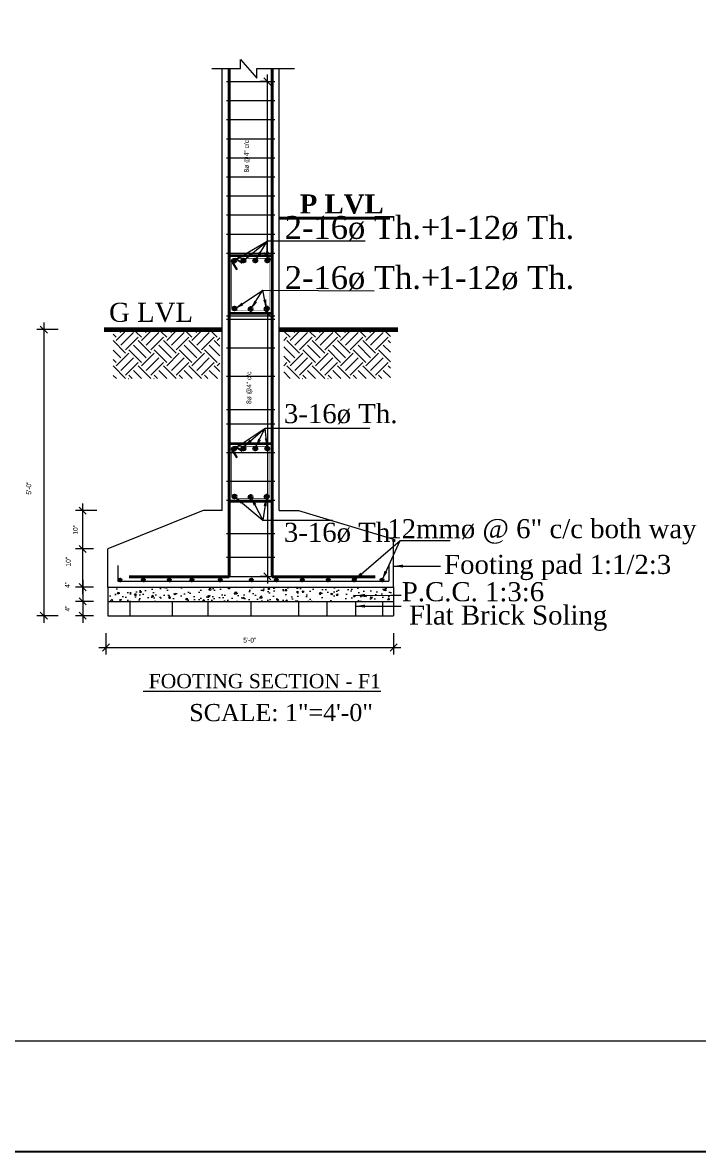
# Model space of a CAD drawing. Header units: inches. Extents: x 85856 to 287200, y -126184 to 75211.
# Drawn here: x 186746.1 to 187029.8, y -25651.7 to -25177.9 of the extents above; entities that cross this region are included whole.
import ezdxf

# ---------------------------------------------------------------- set-up
doc = ezdxf.new("R2010")
doc.units = ezdxf.units.IN
doc.header["$LTSCALE"] = 0.5
doc.header["$MEASUREMENT"] = 0
doc.header["$PDMODE"] = 66
doc.layers.add('column', color=4, linetype='Continuous')
for name, color, linetype, lineweight in [('DIM_LINE', 173, 'Continuous', 20), ('ELE1', 3, 'Continuous', 9), ('HACTH', 253, 'Continuous', 9), ('hatch', 9, 'Continuous', 5), ('ST-REINFOR', 201, 'Continuous', 40), ('STIRRUPS', 14, 'Continuous', 18), ('TEXT', 220, 'Continuous', 9), ('TRENCH', 1, 'Continuous', 35), ('WALL ELV', 20, 'Continuous', 20), ('WALL SEC', 2, 'Continuous', 35)]:
    doc.layers.add(name, color=color, linetype=linetype, lineweight=lineweight)
doc.styles.add('Lettring Text', font='arial.ttf')
doc.styles.add('NIR', font='COPRGTL.TTF')
doc.styles.add('ordinary', font='arial.ttf')
doc.styles.add('TIMES 48', font='times.ttf', dxfattribs={"height": 4})
doc.dimstyles.new('Copy of Standard', dxfattribs={"dimtxt": 6, "dimasz": 2.875, "dimexe": 2, "dimexo": 4, "dimgap": 2, "dimtad": 1, "dimdec": 0, "dimrnd": 1, "dimzin": 0, "dimdsep": 46, "dimlunit": 4, "dimtxsty": 'Lettring Text', "dimcen": 0.1, "dimclrd": 7, "dimclre": 7, "dimclrt": 7, "dimazin": 0, "dimtfac": 0.645, "dimtdec": 0, "dimtmove": 1, "dimatfit": 0, "dimfxl": 3, "dimfxlon": 1, "dimtfillclr": 256, "dimtolj": 1, "dimtzin": 0, "dimlwd": -1, "dimlwe": -1, "dimarcsym": 2})
doc.dimstyles.new('nir 48', dxfattribs={"dimscale": 0.5, "dimtxt": 24, "dimasz": 3, "dimexe": 3, "dimexo": 6, "dimgap": 2, "dimtad": 3, "dimdec": 0, "dimzin": 3, "dimlunit": 4, "dimtxsty": 'NIR', "dimblk": 'OBLIQUE', "dimcen": 2.5, "dimdle": 3, "dimclrt": 3, "dimadec": 0, "dimazin": 0, "dimtfac": 1, "dimtdec": 0, "dimtmove": 2, "dimatfit": 3, "dimfxl": 1, "dimarcsym": 0})

# ---------------------------------------------------------------- blocks, each defined once
blk = doc.blocks.new('_OBLIQUE')
at = {"color": 0, "linetype": 'ByBlock'}
blk.add_line((-0.5, -0.5), (0.5, 0.5), dxfattribs=at)
blk = doc.blocks.new('*D1129')
at = {"layer": 'Defpoints', "color": 0, "transparency": 16777216}
for p in [(83887.26, -112875.78), (83882, -112878.78), (83887.26, -112878.78)]:
    blk.add_point(p, dxfattribs=at)
at = {"layer": 'DIM_LINE', "color": 0, "linetype": 'ByBlock', "lineweight": -2, "transparency": 16777216}
blk.add_line((83882, -112874.28), (83882, -112880.28), dxfattribs=at)
at = {"layer": 'DIM_LINE', "color": 0, "lineweight": -2, "transparency": 16777216}
for p, q in [((83884.26, -112875.78), (83880.5, -112875.78)), ((83884.26, -112878.78), (83880.5, -112878.78))]:
    blk.add_line(p, q, dxfattribs=at)
at = {"layer": 'DIM_LINE', "color": 0, "lineweight": -2, "transparency": 16777216, "xscale": 1.5, "yscale": 1.5, "zscale": 1.5}
for p, rotation in [((83882, -112875.78), 90), ((83882, -112878.78), 270)]:
    blk.add_blockref('_OBLIQUE', p, dxfattribs=dict(at, rotation=rotation))
at = {"layer": 'DIM_LINE', "color": 3, "transparency": 16777216, "insert": (83878.75, -112875.31), "char_height": 1, "attachment_point": 5, "rotation": 90, "style": 'NIR'}
blk.add_mtext('4"', dxfattribs=at)
blk = doc.blocks.new('*D1130')
at = {"layer": 'Defpoints', "color": 0, "transparency": 16777216}
for p in [(83886.44, -112821.73), (83873.84, -112881.78), (83881.5, -112881.78)]:
    blk.add_point(p, dxfattribs=at)
at = {"layer": 'DIM_LINE', "color": 0, "linetype": 'ByBlock', "lineweight": -2, "transparency": 16777216}
blk.add_line((83873.84, -112820.23), (83873.84, -112883.28), dxfattribs=at)
at = {"layer": 'DIM_LINE', "color": 0, "lineweight": -2, "transparency": 16777216}
for p, q in [((83876.84, -112821.73), (83872.34, -112821.73)), ((83876.84, -112881.78), (83872.34, -112881.78))]:
    blk.add_line(p, q, dxfattribs=at)
at = {"layer": 'DIM_LINE', "color": 0, "lineweight": -2, "transparency": 16777216, "xscale": 1.5, "yscale": 1.5, "zscale": 1.5}
for p, rotation in [((83873.84, -112821.73), 90), ((83873.84, -112881.78), 270)]:
    blk.add_blockref('_OBLIQUE', p, dxfattribs=dict(at, rotation=rotation))
at = {"layer": 'DIM_LINE', "color": 3, "transparency": 16777216, "insert": (83870.7, -112855), "char_height": 1, "attachment_point": 5, "rotation": 90, "style": 'NIR'}
blk.add_mtext('5\'-0"', dxfattribs=at)
blk = doc.blocks.new('*D1146')
at = {"layer": 'Defpoints', "color": 0, "transparency": 16777216}
for p in [(83882, -112867.78), (83887.26, -112867.78), (83887.26, -112875.78)]:
    blk.add_point(p, dxfattribs=at)
at = {"layer": 'DIM_LINE', "color": 0, "linetype": 'ByBlock', "lineweight": -2, "transparency": 16777216}
blk.add_line((83882, -112877.28), (83882, -112866.28), dxfattribs=at)
at = {"layer": 'DIM_LINE', "color": 0, "lineweight": -2, "transparency": 16777216}
for p, q in [((83884.26, -112867.78), (83880.5, -112867.78)), ((83884.26, -112875.78), (83880.5, -112875.78))]:
    blk.add_line(p, q, dxfattribs=at)
at = {"layer": 'DIM_LINE', "color": 0, "lineweight": -2, "transparency": 16777216, "xscale": 1.5, "yscale": 1.5, "zscale": 1.5}
for p, rotation in [((83882, -112867.78), 90), ((83882, -112875.78), 270)]:
    blk.add_blockref('_OBLIQUE', p, dxfattribs=dict(at, rotation=rotation))
at = {"layer": 'DIM_LINE', "color": 3, "transparency": 16777216, "insert": (83878.96, -112870.44), "char_height": 1, "attachment_point": 5, "rotation": 90, "style": 'NIR'}
blk.add_mtext('10"', dxfattribs=at)
blk = doc.blocks.new('*D1133')
at = {"layer": 'Defpoints', "color": 0, "transparency": 16777216}
for p in [(83887.26, -112878.78), (83882, -112881.78), (83887.26, -112881.78)]:
    blk.add_point(p, dxfattribs=at)
at = {"layer": 'DIM_LINE', "color": 0, "linetype": 'ByBlock', "lineweight": -2, "transparency": 16777216}
blk.add_line((83882, -112877.28), (83882, -112883.28), dxfattribs=at)
at = {"layer": 'DIM_LINE', "color": 0, "lineweight": -2, "transparency": 16777216}
for p, q in [((83884.26, -112878.78), (83880.5, -112878.78)), ((83884.26, -112881.78), (83880.5, -112881.78))]:
    blk.add_line(p, q, dxfattribs=at)
at = {"layer": 'DIM_LINE', "color": 0, "lineweight": -2, "transparency": 16777216, "xscale": 1.5, "yscale": 1.5, "zscale": 1.5}
for p, rotation in [((83882, -112878.78), 90), ((83882, -112881.78), 270)]:
    blk.add_blockref('_OBLIQUE', p, dxfattribs=dict(at, rotation=rotation))
at = {"layer": 'DIM_LINE', "color": 3, "transparency": 16777216, "insert": (83878.79, -112880.28), "char_height": 1, "attachment_point": 5, "rotation": 90, "style": 'NIR'}
blk.add_mtext('4"', dxfattribs=at)
blk = doc.blocks.new('*D1134')
at = {"layer": 'Defpoints', "color": 0, "transparency": 16777216}
for p in [(83920.76, -112818.28), (83920.76, -112873.53), (83921.43, -112873.53)]:
    blk.add_point(p, dxfattribs=at)
at = {"layer": 'DIM_LINE', "color": 0, "lineweight": -2, "transparency": 16777216}
for p, q in [((83920.76, -112818.28), (83919.26, -112818.28)), ((83920.76, -112873.53), (83919.26, -112873.53))]:
    blk.add_line(p, q, dxfattribs=at)
at = {"layer": 'DIM_LINE', "color": 0, "linetype": 'ByBlock', "lineweight": -2, "transparency": 16777216}
blk.add_line((83920.76, -112816.78), (83920.76, -112875.03), dxfattribs=at)
at = {"layer": 'DIM_LINE', "color": 0, "lineweight": -2, "transparency": 16777216, "xscale": 1.5, "yscale": 1.5, "zscale": 1.5}
for p, rotation in [((83920.76, -112818.28), 90), ((83920.76, -112873.53), 270)]:
    blk.add_blockref('_OBLIQUE', p, dxfattribs=dict(at, rotation=rotation))
at = {"layer": 'DIM_LINE', "color": 3, "transparency": 16777216, "insert": (83916.98, -112833.94), "char_height": 1, "attachment_point": 5, "rotation": 90, "style": 'NIR'}
blk.add_mtext('8ø @4" c/c', dxfattribs=at)
blk = doc.blocks.new('*D1135')
at = {"layer": 'Defpoints', "color": 0, "transparency": 16777216}
for p in [(83922.32, -112769.67), (83920.74, -112806.28), (83920.98, -112806.28)]:
    blk.add_point(p, dxfattribs=at)
at = {"layer": 'DIM_LINE', "color": 0, "linetype": 'ByBlock', "lineweight": -2, "transparency": 16777216}
blk.add_line((83920.74, -112768.17), (83920.74, -112807.78), dxfattribs=at)
at = {"layer": 'DIM_LINE', "color": 0, "lineweight": -2, "transparency": 16777216}
for p, q in [((83920.74, -112769.67), (83919.24, -112769.67)), ((83920.74, -112806.28), (83919.24, -112806.28))]:
    blk.add_line(p, q, dxfattribs=at)
at = {"layer": 'DIM_LINE', "color": 0, "lineweight": -2, "transparency": 16777216, "xscale": 1.5, "yscale": 1.5, "zscale": 1.5}
for p, rotation in [((83920.74, -112769.67), 90), ((83920.74, -112806.28), 270)]:
    blk.add_blockref('_OBLIQUE', p, dxfattribs=dict(at, rotation=rotation))
at = {"layer": 'DIM_LINE', "color": 3, "transparency": 16777216, "insert": (83916.48, -112785.35), "char_height": 1, "attachment_point": 5, "rotation": 90, "style": 'NIR'}
blk.add_mtext('8ø @4" c/c', dxfattribs=at)
blk = doc.blocks.new('*D1147')
at = {"layer": 'Defpoints', "color": 0, "transparency": 16777216}
for p in [(83882, -112859.73), (83907.26, -112859.73), (83887.26, -112867.78)]:
    blk.add_point(p, dxfattribs=at)
at = {"layer": 'DIM_LINE', "color": 0, "linetype": 'ByBlock', "lineweight": -2, "transparency": 16777216}
blk.add_line((83882, -112869.28), (83882, -112858.23), dxfattribs=at)
at = {"layer": 'DIM_LINE', "color": 0, "lineweight": -2, "transparency": 16777216}
for p, q in [((83885, -112859.73), (83880.5, -112859.73)), ((83884.26, -112867.78), (83880.5, -112867.78))]:
    blk.add_line(p, q, dxfattribs=at)
at = {"layer": 'DIM_LINE', "color": 0, "lineweight": -2, "transparency": 16777216, "xscale": 1.5, "yscale": 1.5, "zscale": 1.5}
for p, rotation in [((83882, -112859.73), 90), ((83882, -112867.78), 270)]:
    blk.add_blockref('_OBLIQUE', p, dxfattribs=dict(at, rotation=rotation))
at = {"layer": 'DIM_LINE', "color": 3, "transparency": 16777216, "insert": (83880.48, -112863.75), "char_height": 1, "attachment_point": 5, "rotation": 90, "style": 'NIR'}
blk.add_mtext('10"', dxfattribs=at)
blk = doc.blocks.new('*D1136')
at = {"layer": 'Defpoints', "color": 0, "transparency": 16777216}
for p in [(83886.88, -112881.78), (83947.26, -112881.78), (83947.26, -112888.46)]:
    blk.add_point(p, dxfattribs=at)
at = {"layer": 'DIM_LINE', "color": 0, "lineweight": -2, "transparency": 16777216}
for p, q in [((83886.88, -112885.46), (83886.88, -112889.96)), ((83947.26, -112885.46), (83947.26, -112889.96))]:
    blk.add_line(p, q, dxfattribs=at)
at = {"layer": 'DIM_LINE', "color": 0, "linetype": 'ByBlock', "lineweight": -2, "transparency": 16777216}
blk.add_line((83885.38, -112888.46), (83948.76, -112888.46), dxfattribs=at)
at = {"layer": 'DIM_LINE', "color": 0, "lineweight": -2, "transparency": 16777216, "xscale": 1.5, "yscale": 1.5, "zscale": 1.5, "rotation": 180}
blk.add_blockref('_OBLIQUE', (83886.88, -112888.46), dxfattribs=at)
at = {"layer": 'DIM_LINE', "color": 0, "lineweight": -2, "transparency": 16777216, "xscale": 1.5, "yscale": 1.5, "zscale": 1.5}
blk.add_blockref('_OBLIQUE', (83947.26, -112888.46), dxfattribs=at)
at = {"layer": 'DIM_LINE', "color": 3, "transparency": 16777216, "insert": (83917.07, -112886.93), "char_height": 1, "attachment_point": 5, "style": 'NIR'}
blk.add_mtext('5\'-0"', dxfattribs=at)
blk = doc.blocks.new('DFHRH')
at = {"layer": 'HACTH'}
h = blk.add_hatch(dxfattribs=at)
h.set_pattern_fill('AR-CONC', color=256, scale=0.5, style=0)
h.set_pattern_definition([(50, (73946.6801, -127528.787), (3.5863009, -0.31376067), [0.375, -4.125]), (355, (73946.68, -127528.787), (-0.6937567, 3.7609607), [0.3, -3.3]), (100.4514, (73946.979, -127528.8132), (2.8925469, 3.4471977), [0.31870095, -3.50571056]), (46.1842, (73946.68, -127527.787), (5.3362052, -0.8275951), [0.5625, -6.1875]), (96.6356, (73947.125, -127527.856), (4.6733135, 4.8705894), [0.4780514, -5.258565]), (351.1842, (73946.68, -127527.787), (4.6733097, 4.870593), [0.45, -4.95]), (21, (73947.1801, -127528.037), (2.98453526, -2.01309445), [0.375, -4.125]), (326, (73947.18, -127528.037), (1.21657666, 3.6257502), [0.3, -3.3]), (71.4514, (73947.429, -127528.2048), (4.20111314, 1.6126525), [0.31870095, -3.50571056]), (37.5, (73946.6801, -127528.787), (0.06079928, 1.66446927), [0, -3.26, 0, -3.35, 0, -3.3125]), (7.5, (73946.6801, -127528.787), (1.31534769, 1.97205856), [0, -1.91, 0, -3.185, 0, -1.2625]), (327.5, (73945.5651, -127528.787), (2.66911218, -0.11277436), [0, -1.25, 0, -3.9, 0, -5.175]), (317.5, (73945.0651, -127528.787), (2.91593085, 0.5005249), [0, -1.625, 0, -2.59, 0, -3.675])])
h.paths.add_polyline_path([(83887.26, -112878.78), (83947.26, -112878.78), (83947.26, -112875.78), (83887.26, -112875.78)])
at = {"layer": 'hatch'}
h = blk.add_hatch(dxfattribs=at)
h.set_pattern_fill('EARTH', color=256, scale=15, angle=45, style=0)
h.set_pattern_definition([(45, (47409.7342, -129452.2487), (4e-16, 5.30330086), [3.75, -3.75]), (45, (47408.74, -129451.2543), (4e-16, 5.30330086), [3.75, -3.75]), (45, (47407.7455, -129450.26), (4e-16, 5.30330086), [3.75, -3.75]), (135, (47407.7455, -129449.597), (-5.30330086, 4e-16), [3.75, -3.75]), (135, (47408.74, -129448.6027), (-5.30330086, 4e-16), [3.75, -3.75]), (135, (47409.7342, -129447.6083), (-5.30330086, 4e-16), [3.75, -3.75])])
h.paths.add_polyline_path([(83910.79, -112822.21), (83888.39, -112822.21), (83888.39, -112832.01), (83910.79, -112832.01)])
h = blk.add_hatch(dxfattribs=at)
h.set_pattern_fill('EARTH', color=256, scale=15, angle=45, style=0)
h.set_pattern_definition([(45, (47409.121, -129452.2487), (4e-16, 5.30330086), [3.75, -3.75]), (45, (47408.1265, -129451.2543), (4e-16, 5.30330086), [3.75, -3.75]), (45, (47407.132, -129450.26), (4e-16, 5.30330086), [3.75, -3.75]), (135, (47407.132, -129449.597), (-5.30330086, 4e-16), [3.75, -3.75]), (135, (47408.1265, -129448.6027), (-5.30330086, 4e-16), [3.75, -3.75]), (135, (47409.121, -129447.6083), (-5.30330086, 4e-16), [3.75, -3.75])])
h.paths.add_polyline_path([(83946.58, -112822.21), (83924.18, -112822.21), (83924.18, -112832.01), (83946.58, -112832.01)])
at = {"layer": 'WALL SEC'}
for points in [[(83913.39, -112807.31, 1), (83914.11, -112807.31, 1)], [(83914.12, -112807.31, -1), (83913.4, -112807.31, -1)], [(83914.12, -112807.31, -1), (83913.4, -112807.31, -1)], [(83915.36, -112807.25, 1), (83916.08, -112807.25, 1)], [(83916.1, -112807.25, -1), (83915.38, -112807.25, -1)], [(83916.1, -112807.25, -1), (83915.38, -112807.25, -1)], [(83917.86, -112807.25, 1), (83918.58, -112807.25, 1)], [(83918.6, -112807.25, -1), (83917.88, -112807.25, -1)], [(83918.6, -112807.25, -1), (83917.88, -112807.25, -1)], [(83920.37, -112807.25, 1), (83921.09, -112807.25, 1)], [(83921.11, -112807.25, -1), (83920.39, -112807.25, -1)], [(83921.11, -112807.25, -1), (83920.39, -112807.25, -1)], [(83913.5, -112817.31, 1), (83914.22, -112817.31, 1)], [(83916.87, -112817.4, -1), (83917.59, -112817.4, -1)], [(83917.6, -112817.4, 1), (83916.88, -112817.4, 1)], [(83917.6, -112817.4, 1), (83916.88, -112817.4, 1)], [(83920.23, -112817.34, 1), (83920.95, -112817.34, 1)], [(83920.97, -112817.34, -1), (83920.25, -112817.34, -1)], [(83920.97, -112817.34, -1), (83920.25, -112817.34, -1)], [(83913.39, -112846.75, 1), (83914.11, -112846.75, 1)], [(83914.12, -112846.75, -1), (83913.4, -112846.75, -1)], [(83914.12, -112846.75, -1), (83913.4, -112846.75, -1)], [(83915.36, -112846.7, 1), (83916.08, -112846.7, 1)], [(83916.1, -112846.7, -1), (83915.38, -112846.7, -1)], [(83916.1, -112846.7, -1), (83915.38, -112846.7, -1)], [(83917.86, -112846.7, 1), (83918.58, -112846.7, 1)], [(83918.6, -112846.7, -1), (83917.88, -112846.7, -1)], [(83918.6, -112846.7, -1), (83917.88, -112846.7, -1)], [(83920.37, -112846.7, 1), (83921.09, -112846.7, 1)], [(83921.11, -112846.7, -1), (83920.39, -112846.7, -1)], [(83921.11, -112846.7, -1), (83920.39, -112846.7, -1)], [(83913.5, -112856.76, 1), (83914.22, -112856.76, 1)], [(83916.87, -112856.85, -1), (83917.59, -112856.85, -1)], [(83917.6, -112856.85, 1), (83916.88, -112856.85, 1)], [(83917.6, -112856.85, 1), (83916.88, -112856.85, 1)], [(83920.23, -112856.79, 1), (83920.95, -112856.79, 1)], [(83920.97, -112856.79, -1), (83920.25, -112856.79, -1)], [(83920.97, -112856.79, -1), (83920.25, -112856.79, -1)], [(83889.59, -112874.3, 0.407959), (83889.83, -112874.55), (83889.84, -112874.55, 0.407959), (83890.09, -112874.3, 1)], [(83894.5, -112874.3, 0.407959), (83894.74, -112874.55), (83894.75, -112874.55, 0.407959), (83895, -112874.3, 1)], [(83899.94, -112874.3, 0.407959), (83900.19, -112874.55), (83900.2, -112874.55, 0.407959), (83900.44, -112874.3, 1)], [(83904.66, -112874.3, 0.407959), (83904.91, -112874.55), (83904.92, -112874.55, 0.407959), (83905.16, -112874.3, 1)], [(83910.63, -112874.31, 0.407959), (83910.88, -112874.56), (83910.89, -112874.56, 0.407959), (83911.13, -112874.31, 1)], [(83917.17, -112874.3, 0.407959), (83917.42, -112874.55), (83917.43, -112874.55, 0.407959), (83917.67, -112874.3, 1)], [(83922.4, -112874.3, 0.407959), (83922.64, -112874.55), (83922.65, -112874.55, 0.407959), (83922.9, -112874.3, 1)], [(83927.83, -112874.3, 0.407959), (83928.08, -112874.55), (83928.09, -112874.55, 0.407959), (83928.33, -112874.3, 1)], [(83933.28, -112874.3, 0.407959), (83933.52, -112874.55), (83933.53, -112874.55, 0.407959), (83933.78, -112874.3, 1)], [(83938.73, -112874.3, 0.407959), (83938.98, -112874.55), (83938.99, -112874.55, 0.407959), (83939.23, -112874.3, 1)], [(83944.57, -112874.3, 0.407959), (83944.81, -112874.55), (83944.82, -112874.55, 0.407959), (83945.07, -112874.3, 1)]]:
    blk.add_hatch(color=256, dxfattribs=at).paths.add_polyline_path(points)
at = {"layer": 'column'}
for p, q in [((83913.98, -112806.81), (83915.5, -112807.76)), ((83913.26, -112807.28), (83914.33, -112809.12)), ((83913.26, -112846.73), (83914.33, -112848.57)), ((83913.98, -112846.26), (83915.5, -112847.21))]:
    blk.add_line(p, q, dxfattribs=at)
at = {"layer": 'column', "const_width": 0.1}
for points in [[(83920.76, -112806.78), (83913.76, -112806.78, 0.414214), (83913.26, -112807.28), (83913.26, -112817.28, 0.414214), (83913.76, -112817.78), (83920.76, -112817.78, 0.414214), (83921.26, -112817.28), (83921.26, -112807.28, 0.414214)], [(83920.76, -112846.23), (83913.76, -112846.23, 0.414214), (83913.26, -112846.73), (83913.26, -112856.73, 0.414214), (83913.76, -112857.23), (83920.76, -112857.23, 0.414214), (83921.26, -112856.73), (83921.26, -112846.73, 0.414214)]]:
    blk.add_lwpolyline(points, format="xyb", close=True, dxfattribs=at)
at = {"layer": 'DIM_LINE', "const_width": 1}
for points in [[(83886.44, -112821.73), (83911.26, -112821.73)], [(83923.26, -112821.73), (83948.17, -112821.73)]]:
    blk.add_lwpolyline(points, dxfattribs=at)
at = {"layer": 'HACTH'}
for p, q in [((83891.9, -112878.78), (83891.9, -112881.78)), ((83900.76, -112878.78), (83900.76, -112881.78)), ((83900.76, -112878.78), (83900.76, -112881.78)), ((83908.26, -112878.78), (83908.26, -112881.78)), ((83917.26, -112878.78), (83917.26, -112881.78)), ((83927.26, -112878.78), (83927.26, -112881.78)), ((83933.26, -112878.78), (83933.26, -112881.78)), ((83939.26, -112878.78), (83939.26, -112881.78)), ((83944.92, -112878.78), (83944.92, -112881.78))]:
    blk.add_line(p, q, dxfattribs=at)
at = {"layer": 'hatch', "linetype": 'Continuous'}
blk.add_lwpolyline([(83909.12, -112766.94), (83915.12, -112766.94), (83915.11, -112765.05), (83918.54, -112768.99), (83918.54, -112766.94), (83926.46, -112766.94)], dxfattribs=at)
at = {"layer": 'ST-REINFOR'}
for p, q in [((83912.76, -112873.63), (83912.76, -112766.94)), ((83921.76, -112873.63), (83921.76, -112766.94)), ((83923.26, -112798.36), (83946.44, -112798.36)), ((83912.76, -112873.63), (83891.76, -112873.63)), ((83921.76, -112873.63), (83943.39, -112873.63))]:
    blk.add_line(p, q, dxfattribs=at)
at = {"layer": 'STIRRUPS'}
for p, q in [((83912.19, -112769.67), (83922.32, -112769.67)), ((83912.19, -112773.67), (83922.32, -112773.67)), ((83912.19, -112777.67), (83922.32, -112777.67)), ((83912.19, -112781.67), (83922.32, -112781.67)), ((83912.19, -112781.67), (83922.32, -112781.67)), ((83912.19, -112785.67), (83922.32, -112785.67)), ((83912.19, -112789.67), (83922.32, -112789.67)), ((83912.19, -112793.67), (83922.32, -112793.67)), ((83912.19, -112797.67), (83922.32, -112797.67)), ((83912.19, -112801.67), (83922.32, -112801.67)), ((83912.19, -112805.67), (83922.35, -112805.67)), ((83912.19, -112818.84), (83922.32, -112818.84)), ((83912.19, -112819.53), (83922.32, -112819.53)), ((83912.19, -112825.53), (83922.32, -112825.53)), ((83912.19, -112831.53), (83922.32, -112831.53)), ((83912.19, -112838.53), (83922.32, -112838.53)), ((83912.19, -112841.53), (83922.32, -112841.53)), ((83912.19, -112841.53), (83922.32, -112841.53)), ((83912.19, -112847.53), (83922.32, -112847.53)), ((83912.19, -112853.53), (83922.32, -112853.53)), ((83912.19, -112857.53), (83922.32, -112857.53)), ((83912.19, -112857.53), (83922.32, -112857.53)), ((83912.19, -112857.53), (83922.32, -112857.53)), ((83912.19, -112864.53), (83922.32, -112864.53)), ((83912.19, -112869.53), (83922.32, -112869.53)), ((83912.19, -112873.53), (83922.32, -112873.53))]:
    blk.add_line(p, q, dxfattribs=at)
at = {"layer": 'TRENCH'}
for points in [[(83921.76, -112806.28), (83912.76, -112806.28), (83912.76, -112818.28), (83921.76, -112818.28)], [(83921.76, -112845.73), (83912.76, -112845.73), (83912.76, -112857.73), (83921.76, -112857.73)]]:
    blk.add_lwpolyline(points, close=True, dxfattribs=at)
at = {"layer": 'WALL ELV'}
for p, q in [((83911.26, -112859.73), (83911.26, -112766.94)), ((83923.26, -112859.73), (83923.26, -112766.94)), ((83907.26, -112859.73), (83887.26, -112867.78)), ((83911.26, -112859.73), (83907.26, -112859.73)), ((83923.26, -112859.73), (83927.26, -112859.73)), ((83927.26, -112859.73), (83947.26, -112865.73)), ((83947.26, -112875.73), (83947.26, -112865.73)), ((83887.26, -112875.78), (83887.26, -112867.78)), ((83889.34, -112871.28), (83889.34, -112874.55)), ((83946.26, -112871.28), (83946.26, -112874.55)), ((83889.34, -112874.55), (83946.26, -112874.55)), ((83947.26, -112875.73), (83947.26, -112881.78)), ((83887.26, -112875.78), (83887.26, -112878.78)), ((83887.26, -112875.78), (83947.26, -112875.78)), ((83887.26, -112878.78), (83887.26, -112881.78)), ((83887.26, -112878.78), (83947.26, -112878.78)), ((83887.26, -112881.78), (83947.26, -112881.78))]:
    blk.add_line(p, q, dxfattribs=at)
at = {"layer": 'WALL SEC'}
for centre, radius in [((83913.75, -112807.31), 0.36), ((83913.76, -112807.31), 0.36), ((83913.76, -112807.31), 0.36), ((83915.72, -112807.25), 0.36), ((83915.74, -112807.25), 0.36), ((83915.74, -112807.25), 0.36), ((83918.22, -112807.25), 0.36), ((83918.24, -112807.25), 0.36), ((83918.24, -112807.25), 0.36), ((83920.73, -112807.25), 0.36), ((83920.75, -112807.25), 0.36), ((83920.75, -112807.25), 0.36), ((83913.86, -112817.31), 0.36), ((83917.23, -112817.4), 0.36), ((83917.24, -112817.4), 0.36), ((83917.24, -112817.4), 0.36), ((83920.59, -112817.34), 0.36), ((83920.61, -112817.34), 0.36), ((83920.61, -112817.34), 0.36), ((83913.75, -112846.75), 0.36), ((83913.76, -112846.75), 0.36), ((83913.76, -112846.75), 0.36), ((83915.72, -112846.7), 0.36), ((83915.74, -112846.7), 0.36), ((83915.74, -112846.7), 0.36), ((83918.22, -112846.7), 0.36), ((83918.24, -112846.7), 0.36), ((83918.24, -112846.7), 0.36), ((83920.73, -112846.7), 0.36), ((83920.75, -112846.7), 0.36), ((83920.75, -112846.7), 0.36), ((83913.86, -112856.76), 0.36), ((83917.23, -112856.85), 0.36), ((83917.24, -112856.85), 0.36), ((83917.24, -112856.85), 0.36), ((83920.59, -112856.79), 0.36), ((83920.61, -112856.79), 0.36), ((83920.61, -112856.79), 0.36), ((83889.84, -112874.3), 0.25), ((83894.75, -112874.3), 0.25), ((83900.19, -112874.3), 0.25), ((83904.91, -112874.3), 0.25), ((83910.88, -112874.31), 0.25), ((83917.42, -112874.3), 0.25), ((83922.65, -112874.3), 0.25), ((83928.08, -112874.3), 0.25), ((83933.53, -112874.3), 0.25), ((83938.98, -112874.3), 0.25), ((83944.82, -112874.3), 0.25)]:
    blk.add_circle(centre, radius, dxfattribs=at)
at = {"char_height": 4, "attachment_point": 5, "style": 'ordinary'}
for s, insert, width in [('{\\fTimes New Roman|b1|i0|c0|p18;P LVL}', (83936.37, -112795.41), 144.4797), ('{\\fTimes New Roman|b0|i0|c0|p18;G LVL}', (83896.34, -112818.15), 45.555)]:
    blk.add_mtext(s, dxfattribs=dict(at, insert=insert, width=width))
at = {"layer": 'TEXT', "style": 'TIMES 48'}
blk.add_text('%%U FOOTING SECTION - F1', height=3, dxfattribs=at).set_placement((83894.72, -112897))
at = {"layer": 'TEXT', "attachment_point": 7, "style": 'TIMES 48'}
for s, insert, char_height in [('2-16ø Th.+', (83924.39, -112802.99), 4.8), ('1-12ø Th.', (83956.56, -112802.99), 4.8), ('2-16ø Th.+', (83924.39, -112813.51), 4.8), ('1-12ø Th.', (83956.56, -112813.51), 4.8), ('3-16ø Th.', (83924.24, -112841.62), 4), ('12mmø @ 6" c/c both way', (83945.93, -112866.84), 4), ('3-16ø Th.', (83924.23, -112866.53), 4), ('Footing pad 1:1/2:3', (83957.86, -112874.33), 4), ('P.C.C. 1:3:6', (83948.98, -112878.83), 4), ('Flat Brick Soling', (83950.48, -112884.97), 4)]:
    blk.add_mtext(s, dxfattribs=dict(at, insert=insert, char_height=char_height))
at = {"layer": 'TEXT', "insert": (83923.64, -112902.15), "char_height": 3.6, "width": 108.2159, "attachment_point": 5, "style": 'TIMES 48'}
blk.add_mtext('SCALE: 1"=4\'-0"', dxfattribs=at)
at = {"layer": 'DIM_LINE'}
for base, p1, p2, angle, text, picture, middle in [((83920.74, -112806.28), (83922.32, -112769.67), (83920.98, -112806.28), 270, '8ø @4" c/c', '*D1135', (83916.48, -112785.35)), ((83920.76, -112873.53), (83920.76, -112818.28), (83921.43, -112873.53), 270, '8ø @4" c/c', '*D1134', (83916.98, -112833.94)), ((83873.84, -112881.78), (83886.44, -112821.73), (83881.5, -112881.78), 90, '5\'-0"', '*D1130', (83870.7, -112855)), ((83882, -112867.78), (83887.26, -112875.78), (83887.26, -112867.78), 90, '10"', '*D1146', (83878.96, -112870.44)), ((83882, -112878.78), (83887.26, -112875.78), (83887.26, -112878.78), 90, '4"', '*D1129', (83878.75, -112875.31)), ((83882, -112881.78), (83887.26, -112878.78), (83887.26, -112881.78), 90, '4"', '*D1133', (83878.79, -112880.28))]:
    dim = blk.add_linear_dim(base=base, p1=p1, p2=p2, angle=angle, text=text, dimstyle='nir 48', override={"dimtxt": 2, "dimfxl": 6, "dimfxlon": 1, "dimarcsym": 1}, dxfattribs=at)
    dim.commit()
    dim.dimension.update_dxf_attribs({"geometry": picture, "text_midpoint": middle, "dimtype": 160})
dim = blk.add_linear_dim(base=(83882, -112859.73), p1=(83887.26, -112867.78), p2=(83907.26, -112859.73), angle=90, text='10"', dimstyle='nir 48', override={"dimtxt": 2, "dimfxl": 6, "dimfxlon": 1, "dimarcsym": 1}, dxfattribs=at)
dim.commit()
dim.dimension.update_dxf_attribs({"geometry": '*D1147', "text_midpoint": (83880.48, -112863.75)})
dim = blk.add_linear_dim(base=(83947.26, -112888.46), p1=(83886.88, -112881.78), p2=(83947.26, -112881.78), dimstyle='nir 48', override={"dimtxt": 2, "dimfxl": 6, "dimfxlon": 1, "dimarcsym": 1}, dxfattribs=at)
dim.commit()
dim.dimension.update_dxf_attribs({"geometry": '*D1136', "text_midpoint": (83917.07, -112886.93)})
at = {"layer": 'hatch', "linetype": 'Continuous'}
for points in [[(83913.76, -112807.2), (83920.74, -112803.15), (83938.82, -112803.11)], [(83915.74, -112807.25), (83920.74, -112803.15), (83938.82, -112803.11)], [(83918.24, -112807.25), (83920.76, -112803.11), (83941.32, -112803.11)], [(83920.75, -112807.35), (83920.74, -112803.15), (83938.82, -112803.11)], [(83913.86, -112817.45), (83919.83, -112813.48), (83943.19, -112813.59)], [(83917.24, -112817.54), (83919.83, -112813.48), (83943.19, -112813.59)], [(83920.61, -112817.42), (83919.83, -112813.48), (83943.19, -112813.59)], [(83913.76, -112846.75), (83920.32, -112842.44), (83938.82, -112842.44)], [(83915.73, -112846.34), (83920.32, -112842.44), (83942.28, -112842.44)], [(83918.22, -112846.57), (83920.32, -112842.44), (83937.4, -112842.42)], [(83920.75, -112846.6), (83920.32, -112842.44), (83939.92, -112842.44)], [(83913.86, -112856.76), (83919.83, -112861.73), (83934.45, -112861.71)], [(83917.24, -112856.75), (83919.83, -112861.73), (83934.45, -112861.71)], [(83920.61, -112856.79), (83919.83, -112861.73), (83934.45, -112861.71)], [(83938.98, -112874.3), (83948.63, -112865.99), (83959.13, -112865.97)], [(83944.82, -112874.3), (83948.63, -112865.99), (83959.13, -112865.97)], [(83947.26, -112871.37), (83954.65, -112871.37), (83957.11, -112871.37)], [(83939.27, -112877.55), (83946.67, -112877.47), (83948.81, -112877.47)], [(83939.26, -112879.78), (83946.73, -112879.75), (83948.87, -112879.75)]]:
    blk.add_leader(points, dimstyle='Copy of Standard', override={"dimasz": 2, "dimtad": 0}, dxfattribs=at)

msp = doc.modelspace()

# ---------------------------------------------------------------- linework, layer by layer
at = {"layer": 'Defpoints'}
msp.add_lwpolyline([(188922.9, -23403.77), (185745.3, -23403.77), (185745.3, -25651.74), (188922.9, -25651.74)], close=True, dxfattribs=at)
at = {"layer": 'ELE1'}
msp.add_lwpolyline([(185791.62, -23450.09), (188876.58, -23450.09), (188876.58, -25605.42), (185791.62, -25605.42)], close=True, dxfattribs=at)
msp.add_lwpolyline([(185791.62, -23450.09), (188876.58, -23450.09), (188876.58, -25605.42), (185791.62, -25605.42)], close=True, dxfattribs=at)

# ---------------------------------------------------------------- block references
at = {"layer": 'DIM_LINE', "xscale": 2, "yscale": 2, "zscale": 2}
msp.add_blockref('DFHRH', (19007.3, 200336.71), dxfattribs=at)

doc.saveas('drawing.dxf')
